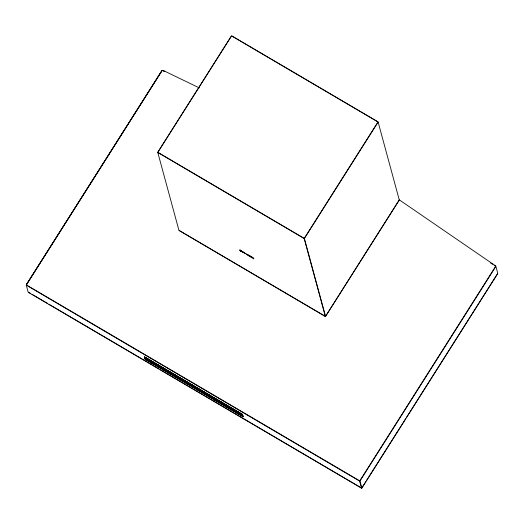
<?xml version="1.0" encoding="UTF-8"?>
<svg xmlns="http://www.w3.org/2000/svg" width="524" height="524" viewBox="0 0 524 524"><rect width="100%" height="100%" fill="white"/><g stroke="black" fill="none" stroke-linecap="round" stroke-linejoin="round"><path stroke-width="0.79" d="M152.7 363.309L152.307 363.073M213.785 399.072L213.936 399.301M26.338 284.598L161.975 70.465M163.553 70.642L162.185 70.36L26.645 284.355L26.79 285.135M26.508 284.656L162.198 70.38L163.599 70.714M157.848 152.078L231.333 36.064M157.979 152.124L231.464 36.104M148.318 359.569L154.128 363.053M158.824 365.896L164.706 369.269L158.896 365.785M169.396 372.112L175.258 375.4M180.04 378.217L185.85 381.695M190.612 384.433L196.421 387.911M201.209 390.727L207 394.127L201.19 390.642M304.365 238.165L377.85 122.151M304.516 238.296L378.007 122.275M201.118 390.753L206.973 394.048M211.781 396.943L217.571 400.343L211.762 396.858M211.689 396.969L217.552 400.264M222.333 403.074L228.078 406.67L222.268 403.185M228.078 406.67L222.359 403.153M232.839 409.401L238.715 412.774L232.911 409.29M325.568 316.208L399.052 200.188M325.699 316.247L399.183 200.233M359.903 480.626L495.612 266.349L494.61 265.242L495.606 266.362M360.099 480.79L495.737 266.651M361.855 487.824L365.798 481.608M366.669 480.226L405.609 418.748M406.486 417.366L497.492 273.692M362.025 487.883L497.662 273.744M360.06 480.338L359.274 480.574M235.708 412.021L235.315 411.785L235.643 411.956M152.504 362.994L152.785 363.184M215.927 400.356L214.964 399.838L215.364 400.028M152.019 362.87L151.665 362.582L151.901 362.837M193.376 387.184L192.956 386.902L193.245 387.118M194.018 387.557L193.598 387.282L193.893 387.498M224.482 405.471L224.069 405.19L224.357 405.406M183.177 381.19L183.086 381.144M205.139 394.199L205.028 394.127M203.797 393.262L204.059 393.419M225.968 406.355L226.257 406.467M194.509 387.845L194.489 387.799M204.648 393.793L204.956 394.015L204.655 393.74M172.304 374.83L172.815 375.125M214.696 399.596L214.879 399.746M236.527 412.421L237.162 412.919L236.455 412.499M150.814 362.104L151.181 362.411M224.868 405.727L225.202 405.923M150.735 362.149L151.076 362.346M192.491 386.601L192.871 386.856L192.485 386.574M215.443 400.146L215.069 399.91M164.117 70.891L199.303 87.894M243.739 252.28L242.645 251.92L245.009 253.308L244.61 252.869M223.964 405.098L223.617 404.882L224.003 405.216M226.879 406.879L226.447 406.591L226.846 406.794M240.896 251.166L241.512 251.409L240.352 250.845M144.637 357.047L242.416 414.425M145.187 359.235L243.057 416.587L242.52 414.608M231.883 35.933L377.876 121.751M231.778 36.032L377.778 121.85M162.676 70.295L164.791 71.539M490.634 263.068L492.75 264.312M494.165 265.144L495.573 265.969M162.551 70.419L164.667 71.664M158.052 152.425L304.051 238.243M157.973 152.608L303.972 238.427M179.254 230.462L325.253 316.28M179.156 230.56L325.149 316.378M26.6 285.049L359.497 480.724M26.501 285.279L359.399 480.96M242.448 414.392L144.788 356.982L145.259 358.94M144.663 357.152L242.33 414.563M144.637 357.217L242.304 414.628M158.916 365.863L164.706 369.269M232.931 409.368L238.715 412.774M203.489 393.138L203.253 392.987M145.331 358.999L242.271 416.063M242.933 416.547L145.194 359.091M28.558 292.248L30.674 293.492M32.082 294.318L47.599 303.442M49.007 304.267L159.034 368.942M160.442 369.774L361.449 487.923M28.427 292.372L361.324 488.054M399.432 199.939L494.119 264.869M145.141 359.051L144.637 356.982M495.842 266.192L497.8 273.43M378.086 121.922L399.288 199.985M304.411 238.538L325.561 316.385M304.182 238.597L325.332 316.437M359.962 481.104L361.848 488.054M359.667 481.183L361.553 488.126M242.527 414.451L243.084 416.508M242.376 414.687L242.998 416.646M157.744 152.327L178.946 230.39M225.792 406.27L225.346 406.008M144.552 357.119L145.109 359.176M26.2 284.918L28.158 292.156M241.584 251.114L241.171 251.029L241.964 251.69L239.946 250.701L239.704 249.824L241.584 251.114M150.493 361.946L150.041 361.678L150.493 361.946M151.744 362.647L152.163 362.922L151.744 362.647M245.461 253.577L242.199 251.658L245.461 253.577M247.616 255.018C244.839 254.081 246.142 252.738 247.616 255.018M248.297 254.972L247.918 255.031L248.389 255.548L250.754 256.996L248.363 255.28L250.518 256.229L248.297 254.972M241.138 250.858L240.175 250.19L241.138 250.858M194.823 387.911L195.059 388.199L194.823 387.911M227.075 406.873L227.318 407.161L227.075 406.873M251.507 256.76L251.068 256.498L251.304 257.376L253.878 258.889L253.642 258.011L251.507 256.76"/></g></svg>
